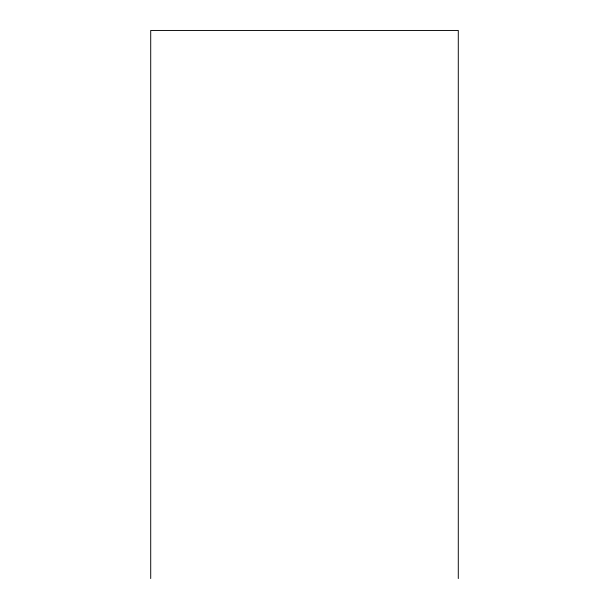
<?xml version="1.0" encoding="UTF-8"?>
<svg xmlns="http://www.w3.org/2000/svg" width="609" height="609" viewBox="0 0 609 609"><rect width="100%" height="100%" fill="white"/><g stroke="black" fill="none" stroke-linecap="round" stroke-linejoin="round"><path stroke-width="0.91" d="M458.288 578.55L458.288 30.45L150.712 30.45L150.712 578.55"/></g></svg>
